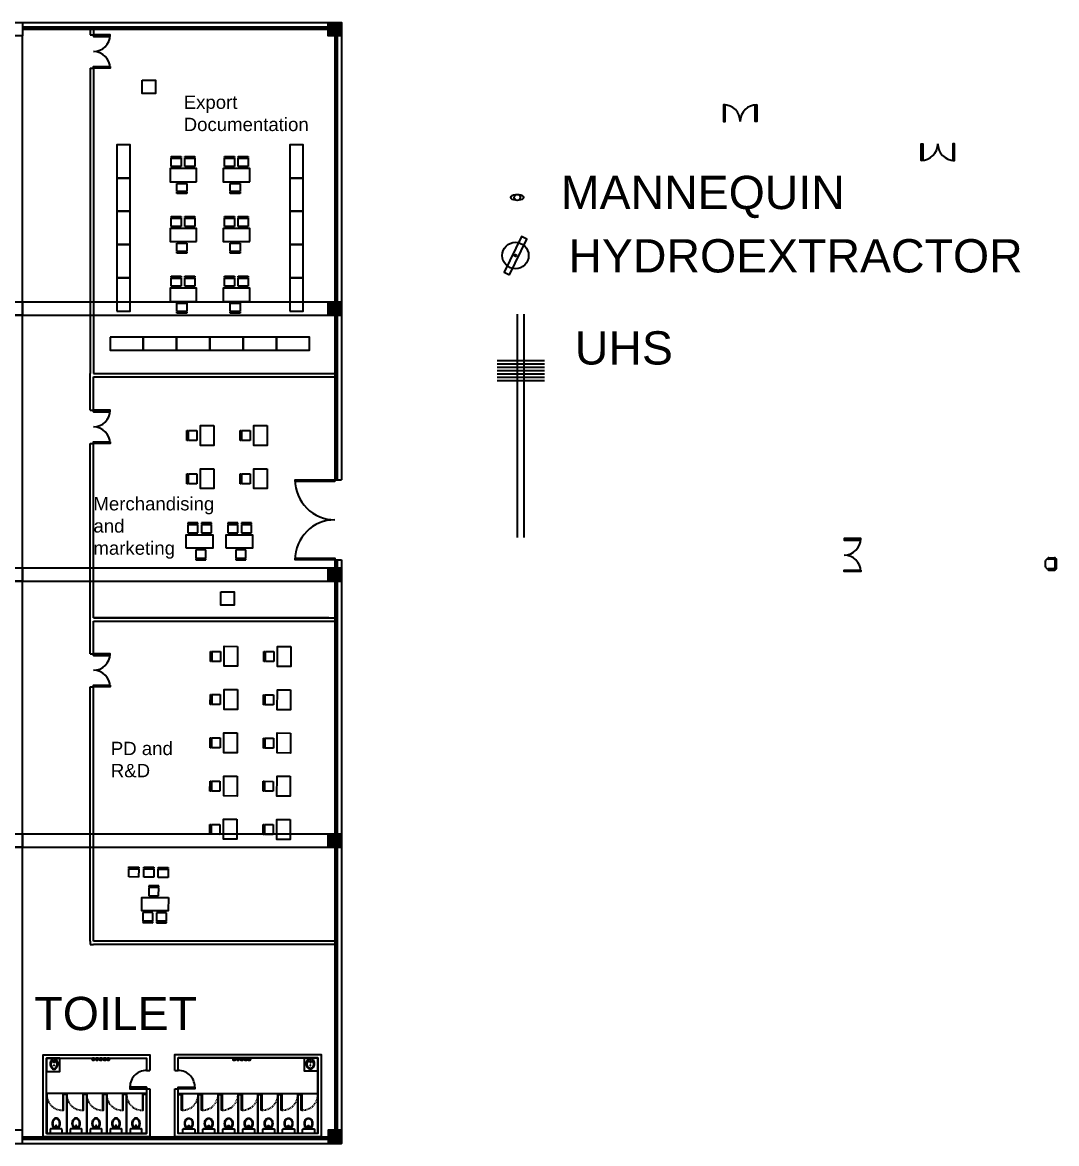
# Model space of a CAD drawing. Header units: feet. Extents: x 199 to 564, y 13 to 182.
# Drawn here: x 408.3 to 563.8, y 13.1 to 181.6 of the extents above; entities that cross this region are included whole.
import ezdxf

# ---------------------------------------------------------------- set-up
doc = ezdxf.new("R2010")
doc.units = ezdxf.units.FT
doc.header["$MEASUREMENT"] = 0
doc.linetypes.add('DASHED', pattern=[0.75, 0.5, -0.25])
for name, color, linetype in [('beampillar', 80, 'Continuous'), ('furniture', 120, 'Continuous'), ('hatch pillar', 20, 'Continuous'), ('inner walls', 1, 'Continuous'), ('prep side', 220, 'Continuous'), ('shank', 7, 'Continuous'), ('wall', 24, 'Continuous'), ('washrooms', 4, 'Continuous'), ('windows', 241, 'Continuous')]:
    doc.layers.add(name, color=color, linetype=linetype)
doc.styles.get("Standard").update_dxf_attribs({"font": 'arial.ttf'})

# ---------------------------------------------------------------- blocks, each defined once
blk = doc.blocks.new('AS3')
for p, q in [((-0.161, 0.16), (-0.148, 0.148)), ((-0.161, 0.16), (-0.161, 0.16)), ((-0.093, 0.03), (0.093, 0.03)), ((-0.093, 0.03), (0.093, 0.03)), ((0.161, 0.16), (0.148, 0.148))]:
    blk.add_line(p, q)
for centre, radius in [((-0.094, 0.106), 0.0175), ((0, 0.21), 0.021), ((0, 0.065), 0.0175), ((0, 0.368), 0.0125), ((0.094, 0.106), 0.0175)]:
    blk.add_circle(centre, radius)
for centre, radius, start, end in [((0, 0.417), 0.135, 90, 120.1667), ((0, 0.417), 0.135, 59.8333, 90), ((0.179, 0.291), 0.365, 163.5541, 180), ((0.179, 0.291), 0.365, 180, 196.4459), ((0.091, 0.317), 0.273, 144.5247, 163.5541), ((0.091, 0.265), 0.273, 196.4459, 202.604), ((0.179, 0.291), 0.33, 163.5541, 180), ((-0.001, 0.313), 0.152, 188.2378, 351.7622), ((0.221, 0.248), 0.383, 195.1598, 214.6695), ((0.091, 0.317), 0.238, 144.5247, 163.5541), ((0.035, 0.357), 0.205, 120.1667, 144.5247), ((0.035, 0.357), 0.17, 120.1667, 144.5247), ((0, 0.417), 0.0996, 90, 120.1667), ((0, 0.417), 0.0996, 59.8333, 90), ((-0.035, 0.357), 0.17, 35.4753, 59.8333), ((-0.035, 0.357), 0.205, 35.4753, 59.8333), ((-0.221, 0.248), 0.383, 325.3305, 344.8402), ((-0.091, 0.317), 0.238, 16.4459, 35.4753), ((-0.091, 0.317), 0.273, 16.4459, 35.4753), ((-0.179, 0.291), 0.33, 0, 16.4459), ((-0.091, 0.265), 0.273, 337.396, 343.5541), ((-0.179, 0.291), 0.365, 0, 16.4459), ((-0.179, 0.291), 0.365, 343.5541, 360)]:
    blk.add_arc(centre, radius, start, end)
blk = doc.blocks.new('*U3')
at = {"layer": 'shank', "linetype": 'ByBlock'}
blk.add_lwpolyline([(-1, -2), (1, -2), (1, 2), (-1, 2)], close=True, dxfattribs=at)
blk = doc.blocks.new('*U4')
at = {"layer": 'shank', "color": 0, "linetype": 'ByBlock', "lineweight": -2, "transparency": 16777216}
blk.add_blockref('*U3', (0, 0), dxfattribs=at)
blk = doc.blocks.new('chair2')
at = {"layer": 'shank', "linetype": 'ByBlock'}
for p, q in [((-284.51, 200.92), (-284.51, 202.42)), ((-284.51, 202.42), (-284.35, 202.42)), ((-284.46, 200.92), (-284.46, 202.42)), ((-284.35, 200.92), (-284.35, 202.42)), ((-284.25, 202.42), (-283.01, 202.42)), ((-284.25, 200.92), (-284.25, 202.42)), ((-283.01, 202.42), (-283.01, 200.92)), ((-284.35, 200.92), (-284.51, 200.92)), ((-284.25, 201.87), (-284.35, 201.87)), ((-284.25, 201.47), (-284.35, 201.47)), ((-283.01, 200.92), (-284.25, 200.92))]:
    blk.add_line(p, q, dxfattribs=at)
blk = doc.blocks.new('tablechair')
at = {"layer": 'shank', "linetype": 'ByBlock'}
for name, p in [('*U4', (-81.44, 32.27)), ('chair2', (200.33, -169.19))]:
    blk.add_blockref(name, p, dxfattribs=at)
at = {"layer": 'shank', "linetype": 'ByBlock', "rotation": 180}
for p in [(-363.16, 235.01), (-363.16, 232.96)]:
    blk.add_blockref('chair2', p, dxfattribs=at)
blk = doc.blocks.new('*U44')
blk.add_blockref('tablechair', (81.41, -32.27))
blk = doc.blocks.new('*U45')
at = {"color": 0, "linetype": 'ByBlock', "lineweight": -2, "transparency": 16777216}
for p in [(0, 8), (9, 8), (18, 8), (0, 0), (9, 0), (18, 0)]:
    blk.add_blockref('*U44', p, dxfattribs=at)
blk = doc.blocks.new('*U46')
at = {"layer": 'shank', "linetype": 'ByBlock'}
blk.add_lwpolyline([(-1, -2.5), (1, -2.5), (1, 2.5), (-1, 2.5)], close=True, dxfattribs=at)
blk = doc.blocks.new('*U47')
at = {"color": 0, "linetype": 'ByBlock', "lineweight": -2, "transparency": 16777216}
for p in [(0, 20), (0, 15), (0, 10), (0, 5), (0, 0)]:
    blk.add_blockref('*U46', p, dxfattribs=at)
blk = doc.blocks.new('*U48')
at = {"layer": 'shank', "linetype": 'ByBlock'}
blk.add_lwpolyline([(-1, -2.5), (1, -2.5), (1, 2.5), (-1, 2.5)], close=True, dxfattribs=at)
blk = doc.blocks.new('*U49')
at = {"color": 0, "linetype": 'ByBlock', "lineweight": -2, "transparency": 16777216}
for p in [(0, 20), (0, 15), (0, 10), (0, 5), (0, 0)]:
    blk.add_blockref('*U48', p, dxfattribs=at)
blk = doc.blocks.new('*U50')
at = {"layer": 'shank', "linetype": 'ByBlock'}
blk.add_lwpolyline([(-1, -2.5), (1, -2.5), (1, 2.5), (-1, 2.5)], close=True, dxfattribs=at)
blk = doc.blocks.new('*U51')
at = {"color": 0, "linetype": 'ByBlock', "lineweight": -2, "transparency": 16777216}
for p in [(0, 25), (0, 20), (0, 15), (0, 10), (0, 5), (0, 0)]:
    blk.add_blockref('*U50', p, dxfattribs=at)
blk = doc.blocks.new('*U52')
blk.add_lwpolyline([(-1.5, 2.04), (1.5, 2.04), (1.5, 0.04), (-1.5, 0.04)], close=True)
at = {"layer": 'shank', "linetype": 'ByBlock', "rotation": 89.99999999999999}
blk.add_blockref('chair2', (201.69, 282.48), dxfattribs=at)
blk = doc.blocks.new('*U53')
at = {"color": 0, "linetype": 'ByBlock', "lineweight": -2, "transparency": 16777216}
for p in [(0, 8), (6.5, 8), (0, 0), (6.5, 0)]:
    blk.add_blockref('*U52', p, dxfattribs=at)
blk = doc.blocks.new('*U54')
at = {"xscale": -1, "rotation": 180}
blk.add_blockref('tablechair', (81.41, 32.27), dxfattribs=at)
blk = doc.blocks.new('*U55')
at = {"color": 0, "linetype": 'ByBlock', "lineweight": -2, "transparency": 16777216}
for p in [(0, 6), (0, 0)]:
    blk.add_blockref('*U54', p, dxfattribs=at)
blk = doc.blocks.new('*U56')
blk.add_lwpolyline([(-1.5, 2.04), (1.5, 2.04), (1.5, 0.04), (-1.5, 0.04)], close=True)
at = {"layer": 'shank', "linetype": 'ByBlock', "rotation": 89.99999999999999}
blk.add_blockref('chair2', (201.69, 282.48), dxfattribs=at)
blk = doc.blocks.new('*U57')
at = {"color": 0, "linetype": 'ByBlock', "lineweight": -2, "transparency": 16777216}
for p in [(0, 8), (6.5, 8), (13, 8), (19.5, 8), (26, 8), (0, 0), (6.5, 0), (13, 0), (19.5, 0), (26, 0)]:
    blk.add_blockref('*U56', p, dxfattribs=at)
blk = doc.blocks.new('12door')
at = {"layer": 'prep side'}
for points in [[(3437.49, 2668.25), (3437.49, 2662.25), (3437.24, 2662.25), (3437.24, 2668.25)], [(3448.99, 2662.25), (3448.99, 2668.25), (3449.24, 2668.25), (3449.24, 2662.25)]]:
    blk.add_lwpolyline(points, close=True, dxfattribs=at)
for centre, start, end in [((3437.24, 2668.25), 270, 360), ((3449.24, 2668.25), 180, 270)]:
    blk.add_arc(centre, 6, start, end, dxfattribs=at)
blk = doc.blocks.new('hatchedpillar')
at = {"layer": 'hatch pillar', "linetype": 'ByBlock', "true_color": 0xf4ee51}
h = blk.add_hatch(dxfattribs=at)
h.set_pattern_fill('DOTS', color=41, scale=0.74)
h.set_pattern_definition([(0, (253.455655, 1.985157), (0.023125, 0.04625), [0, -0.04625])])
h.paths.add_polyline_path([(457.27, 256.4), (455.27, 256.4), (455.27, 254.4), (457.27, 254.4)])
h = blk.add_hatch(dxfattribs=at)
h.set_pattern_fill('DOTS', color=41, scale=0.74)
h.set_pattern_definition([(0, (253.455655, -40.014843), (0.023125, 0.04625), [0, -0.04625])])
h.paths.add_polyline_path([(457.27, 214.4), (455.27, 214.4), (455.27, 212.4), (457.27, 212.4)])
h = blk.add_hatch(dxfattribs=at)
h.set_pattern_fill('DOTS', color=41, scale=0.74)
h.set_pattern_definition([(0, (253.455655, -80.014843), (0.023125, 0.04625), [0, -0.04625])])
h.paths.add_polyline_path([(457.27, 174.4), (455.27, 174.4), (455.27, 172.4), (457.27, 172.4)])
h = blk.add_hatch(dxfattribs=at)
h.set_pattern_fill('DOTS', color=41, scale=0.74)
h.set_pattern_definition([(0, (253.455655, -120.014843), (0.023125, 0.04625), [0, -0.04625])])
h.paths.add_polyline_path([(457.27, 134.4), (455.27, 134.4), (455.27, 132.4), (457.27, 132.4)])
h = blk.add_hatch(dxfattribs=at)
h.set_pattern_fill('DOTS', color=41, scale=0.74)
h.set_pattern_definition([(0, (253.455655, -164.541804), (0.023125, 0.04625), [0, -0.04625])])
h.paths.add_polyline_path([(457.27, 89.88), (455.27, 89.88), (455.27, 87.88), (457.27, 87.88)])
at = {"layer": 'hatch pillar', "linetype": 'Continuous', "lineweight": -3, "ltscale": 2}
for p, q in [((455.46, 255.16), (455.38, 255)), ((455.38, 255), (455.56, 255)), ((455.56, 255), (455.46, 255.16)), ((455.69, 254.69), (455.62, 254.53)), ((455.62, 254.53), (455.79, 254.53)), ((455.77, 255.35), (455.69, 255.18)), ((455.69, 255.18), (455.87, 255.18)), ((455.79, 254.53), (455.69, 254.69)), ((455.79, 256.16), (455.72, 256)), ((455.72, 256), (455.89, 256)), ((455.87, 255.18), (455.77, 255.35)), ((455.89, 256), (455.79, 256.16)), ((455.91, 255.7), (455.83, 255.54)), ((455.83, 255.54), (456.01, 255.54)), ((456.01, 255.54), (455.91, 255.7)), ((456.09, 255.18), (456.01, 255.02)), ((456.01, 255.02), (456.19, 255.02)), ((456.19, 255.02), (456.09, 255.18)), ((456.28, 254.66), (456.2, 254.5)), ((456.34, 256.13), (456.27, 255.97)), ((456.27, 255.97), (456.44, 255.97)), ((456.38, 254.5), (456.28, 254.66)), ((456.44, 255.97), (456.34, 256.13)), ((457.05, 255.97), (456.97, 255.81)), ((456.97, 255.81), (457.15, 255.81)), ((457.06, 255.46), (456.99, 255.3)), ((456.99, 255.3), (457.16, 255.3)), ((457.15, 255.81), (457.05, 255.97)), ((457.16, 255.3), (457.06, 255.46)), ((456.2, 254.5), (456.38, 254.5)), ((455.79, 214.16), (455.72, 214)), ((455.89, 214), (455.79, 214.16)), ((456.34, 214.13), (456.27, 213.97)), ((456.44, 213.97), (456.34, 214.13)), ((455.46, 213.16), (455.38, 213)), ((455.38, 213), (455.56, 213)), ((455.56, 213), (455.46, 213.16)), ((455.69, 212.69), (455.62, 212.53)), ((455.62, 212.53), (455.79, 212.53)), ((455.77, 213.35), (455.69, 213.18)), ((455.69, 213.18), (455.87, 213.18)), ((455.79, 212.53), (455.69, 212.69)), ((455.72, 214), (455.89, 214)), ((455.87, 213.18), (455.77, 213.35)), ((455.91, 213.7), (455.83, 213.54)), ((455.83, 213.54), (456.01, 213.54)), ((456.01, 213.54), (455.91, 213.7)), ((456.09, 213.18), (456.01, 213.02)), ((456.01, 213.02), (456.19, 213.02)), ((456.19, 213.02), (456.09, 213.18)), ((456.28, 212.66), (456.2, 212.5)), ((456.2, 212.5), (456.38, 212.5)), ((456.27, 213.97), (456.44, 213.97)), ((456.38, 212.5), (456.28, 212.66)), ((457.05, 213.97), (456.97, 213.81)), ((456.97, 213.81), (457.15, 213.81)), ((457.06, 213.46), (456.99, 213.3)), ((456.99, 213.3), (457.16, 213.3)), ((457.15, 213.81), (457.05, 213.97)), ((457.16, 213.3), (457.06, 213.46)), ((455.79, 174.16), (455.72, 174)), ((455.72, 174), (455.89, 174)), ((455.89, 174), (455.79, 174.16)), ((455.91, 173.7), (455.83, 173.54)), ((456.01, 173.54), (455.91, 173.7)), ((456.34, 174.13), (456.27, 173.97)), ((456.27, 173.97), (456.44, 173.97)), ((456.44, 173.97), (456.34, 174.13)), ((457.05, 173.97), (456.97, 173.81)), ((456.97, 173.81), (457.15, 173.81)), ((457.15, 173.81), (457.05, 173.97)), ((455.46, 173.16), (455.38, 173)), ((455.38, 173), (455.56, 173)), ((455.56, 173), (455.46, 173.16)), ((455.69, 172.69), (455.62, 172.53)), ((455.62, 172.53), (455.79, 172.53)), ((455.77, 173.35), (455.69, 173.18)), ((455.69, 173.18), (455.87, 173.18)), ((455.79, 172.53), (455.69, 172.69)), ((455.87, 173.18), (455.77, 173.35)), ((455.83, 173.54), (456.01, 173.54)), ((456.09, 173.18), (456.01, 173.02)), ((456.01, 173.02), (456.19, 173.02)), ((456.19, 173.02), (456.09, 173.18)), ((456.28, 172.66), (456.2, 172.5)), ((456.2, 172.5), (456.38, 172.5)), ((456.38, 172.5), (456.28, 172.66)), ((457.06, 173.46), (456.99, 173.3)), ((456.99, 173.3), (457.16, 173.3)), ((457.16, 173.3), (457.06, 173.46)), ((455.46, 133.16), (455.38, 133)), ((455.56, 133), (455.46, 133.16)), ((455.77, 133.35), (455.69, 133.18)), ((455.69, 133.18), (455.87, 133.18)), ((455.79, 134.16), (455.72, 134)), ((455.72, 134), (455.89, 134)), ((455.87, 133.18), (455.77, 133.35)), ((455.89, 134), (455.79, 134.16)), ((455.91, 133.7), (455.83, 133.54)), ((455.83, 133.54), (456.01, 133.54)), ((456.01, 133.54), (455.91, 133.7)), ((456.09, 133.18), (456.01, 133.02)), ((456.19, 133.02), (456.09, 133.18)), ((456.34, 134.13), (456.27, 133.97)), ((456.27, 133.97), (456.44, 133.97)), ((456.44, 133.97), (456.34, 134.13)), ((457.05, 133.97), (456.97, 133.81)), ((456.97, 133.81), (457.15, 133.81)), ((457.06, 133.46), (456.99, 133.3)), ((456.99, 133.3), (457.16, 133.3)), ((457.15, 133.81), (457.05, 133.97)), ((457.16, 133.3), (457.06, 133.46)), ((455.38, 133), (455.56, 133)), ((455.69, 132.69), (455.62, 132.53)), ((455.62, 132.53), (455.79, 132.53)), ((455.79, 132.53), (455.69, 132.69)), ((456.01, 133.02), (456.19, 133.02)), ((456.28, 132.66), (456.2, 132.5)), ((456.2, 132.5), (456.38, 132.5)), ((456.38, 132.5), (456.28, 132.66)), ((455.79, 89.64), (455.72, 89.47)), ((455.72, 89.47), (455.89, 89.47)), ((455.89, 89.47), (455.79, 89.64)), ((456.34, 89.61), (456.27, 89.44)), ((456.27, 89.44), (456.44, 89.44)), ((456.44, 89.44), (456.34, 89.61)), ((457.05, 89.45), (456.97, 89.28)), ((457.15, 89.28), (457.05, 89.45)), ((455.46, 88.63), (455.38, 88.47)), ((455.38, 88.47), (455.56, 88.47)), ((455.56, 88.47), (455.46, 88.63)), ((455.69, 88.16), (455.62, 88)), ((455.62, 88), (455.79, 88)), ((455.77, 88.82), (455.69, 88.66)), ((455.69, 88.66), (455.87, 88.66)), ((455.79, 88), (455.69, 88.16)), ((455.87, 88.66), (455.77, 88.82)), ((455.91, 89.17), (455.83, 89.01)), ((455.83, 89.01), (456.01, 89.01)), ((456.01, 89.01), (455.91, 89.17)), ((456.09, 88.66), (456.01, 88.49)), ((456.01, 88.49), (456.19, 88.49)), ((456.19, 88.49), (456.09, 88.66)), ((456.28, 88.13), (456.2, 87.97)), ((456.2, 87.97), (456.38, 87.97)), ((456.38, 87.97), (456.28, 88.13)), ((456.97, 89.28), (457.15, 89.28)), ((457.06, 88.93), (456.99, 88.77)), ((456.99, 88.77), (457.16, 88.77)), ((457.16, 88.77), (457.06, 88.93))]:
    blk.add_line(p, q, dxfattribs=at)
for centre in [(455.44, 256.23), (456.15, 256.19), (456.7, 256.16), (457.1, 256.21), (455.43, 254.55), (455.45, 255.58), (456.05, 254.71), (456.13, 255.37), (456.27, 255.72), (456.44, 255.21), (456.64, 254.68), (456.78, 255.63), (456.84, 255.06), (457.11, 254.58), (455.44, 214.23), (456.15, 214.19), (456.7, 214.16), (457.1, 214.21), (455.43, 212.55), (455.45, 213.58), (456.05, 212.71), (456.13, 213.37), (456.27, 213.72), (456.44, 213.21), (456.64, 212.68), (456.78, 213.63), (456.84, 213.06), (457.11, 212.58), (455.44, 174.23), (455.45, 173.58), (456.15, 174.19), (456.27, 173.72), (456.7, 174.16), (456.78, 173.63), (457.1, 174.21), (455.43, 172.55), (456.05, 172.71), (456.13, 173.37), (456.44, 173.21), (456.64, 172.68), (456.84, 173.06), (457.11, 172.58), (455.44, 134.23), (455.45, 133.58), (456.13, 133.37), (456.15, 134.19), (456.27, 133.72), (456.44, 133.21), (456.7, 134.16), (456.78, 133.63), (457.1, 134.21), (455.43, 132.55), (456.05, 132.71), (456.64, 132.68), (456.84, 133.06), (457.11, 132.58), (455.44, 89.71), (456.15, 89.66), (456.7, 89.63), (457.1, 89.69), (455.43, 88.02), (455.45, 89.05), (456.05, 88.19), (456.13, 88.84), (456.27, 89.2), (456.44, 88.68), (456.64, 88.15), (456.78, 89.11), (456.84, 88.53), (457.11, 88.05)]:
    blk.add_circle(centre, 0.0821, dxfattribs=at)
blk = doc.blocks.new('WC-P02')
for p, q in [((59, 144), (59, 116)), ((69, 154), (89, 154)), ((69, 106), (89, 106)), ((99, 144), (99, 116))]:
    blk.add_line(p, q)
blk.add_lwpolyline([(-161, 475, 0.414214), (-191, 445), (-191, 295, 0.414214), (-161, 265), (319, 265, 0.414214), (349, 295), (349, 445, 0.414214), (319, 475)], format="xyb", close=True)
blk.add_lwpolyline([(-133, 265), (-133, 259), (-145, 259), (-147, 261), (-149, 262), (-151, 262), (-159, 262), (-159, 265)])
for points in [[(-21, 265), (-91, 121, 0.010294), (-94, 111, 0.077224), (-109, 15, 0.077224), (-94, -81, 0.087), (-54, -158, 0.105687), (9, -212, 0.124183), (79, -230, 0.124183), (148, -212, 0.105687), (212, -158, 0.087), (252, -81, 0.077224), (267, 15, 0.077224), (252, 111, 0.010294), (248, 121), (179, 265)], [(-83, 15, 0.077224), (-70, -74, 0.087), (-34, -142, 0.105687), (22, -189, 0.124183), (79, -204, 0.124183), (136, -189, 0.105687), (191, -142, 0.087), (227, -74, 0.077224), (241, 15, 0.077224), (227, 103, 0.018244), (221, 118, 0.018244)], [(-64, 118, 0.018244), (-70, 103, 0.077224), (-83, 15, 0.077224)]]:
    blk.add_lwpolyline(points, format="xyb")
for centre in [(-1, 250), (159, 250)]:
    blk.add_circle(centre, 4)
for centre, radius, start, end in [((78, 25), 170, 32.9845, 146.7928), ((69, 144), 10, 90, 180), ((69, 116), 10, 180, 270), ((89, 144), 10, 0, 90), ((89, 116), 10, 270, 360)]:
    blk.add_arc(centre, radius, start, end)
blk = doc.blocks.new('*U1863')
blk.add_circle((0, 0), 0.459)
for start_param, end_param in [(1.834264, 4.448922), (4.975856, 7.590514)]:
    blk.add_ellipse((0, 0), major_axis=(1, 0), ratio=0.391263, start_param=start_param, end_param=end_param)
blk = doc.blocks.new('*U1865')
at = {"color": 0, "linetype": 'ByBlock', "lineweight": -2, "transparency": 16777216}
blk.add_blockref('*U1863', (0, 0), dxfattribs=at)

msp = doc.modelspace()

# ---------------------------------------------------------------- linework, layer by layer
at = {"lineweight": -3}
for p, q in [((482.74401, 104.19903), (482.74401, 137.74979)), ((483.74771, 104.19959), (483.74771, 137.75092)), ((479.64633, 130.8059), (486.78909, 130.8059)), ((479.64633, 130.3059), (486.78909, 130.3059)), ((479.64633, 129.8059), (486.78909, 129.8059)), ((418.97546, 128.81516), (453.97546, 128.81516)), ((479.64633, 129.3059), (486.78909, 129.3059)), ((479.64633, 128.8059), (486.78909, 128.8059)), ((479.64633, 128.3059), (486.78909, 128.3059)), ((479.64633, 127.8059), (486.78909, 127.8059)), ((454.35542, 92.12446), (418.97546, 92.12446))]:
    msp.add_line(p, q, dxfattribs=at)
at = {"linetype": 'ByBlock', "lineweight": -3}
for points in [[(426.32484, 172.94169), (428.32484, 172.94169), (428.32484, 170.94169), (426.32484, 170.94169)], [(438.13869, 96.01868), (440.13869, 96.01868), (440.13869, 94.01868), (438.13869, 94.01868)]]:
    msp.add_lwpolyline(points, close=True, dxfattribs=at)
msp.add_lwpolyline([(481.53118, 143.67347), (484.12858, 149.05549), (483.33576, 149.43811), (480.73837, 144.05609)], close=True)
for radius in [1.992, 0.15406]:
    msp.add_circle((482.4093, 146.56746), radius)
at = {"layer": 'beampillar', "linetype": 'ByBlock'}
for p, q in [((398.32357, 181.61606), (452.28357, 181.61606)), ((452.28357, 181.61606), (456.28357, 181.61606)), ((456.28357, 181.61606), (456.28357, 112.83516)), ((408.31022, 15.0891), (408.31022, 179.61606)), ((198.81022, 139.61606), (456.28357, 139.61606)), ((198.81022, 137.61606), (456.28357, 137.61606)), ((198.81022, 99.61606), (456.28357, 99.61606)), ((456.28357, 100.83516), (456.28357, 13.0891)), ((198.81022, 97.61606), (456.28357, 97.61606)), ((198.81022, 59.61606), (452.28357, 59.61606)), ((452.28357, 59.61606), (456.28357, 59.61606)), ((198.81022, 57.61606), (452.28357, 57.61606)), ((452.28357, 57.61606), (456.28357, 57.61606)), ((379.72752, 13.0891), (452.28357, 13.0891)), ((452.28357, 13.0891), (456.28357, 13.0891))]:
    msp.add_line(p, q, dxfattribs=at)
for points in [[(406.31022, 181.61606), (408.31022, 181.61606), (408.31022, 179.61606), (406.31022, 179.61606)], [(454.28357, 181.61606), (456.28357, 181.61606), (456.28357, 179.61606), (454.28357, 179.61606)], [(406.31022, 139.61606), (408.31022, 139.61606), (408.31022, 137.61606), (406.31022, 137.61606)], [(454.28357, 139.61606), (456.28357, 139.61606), (456.28357, 137.61606), (454.28357, 137.61606)], [(406.31022, 99.61606), (408.31022, 99.61606), (408.31022, 97.61606), (406.31022, 97.61606)], [(454.28357, 99.61606), (456.28357, 99.61606), (456.28357, 97.61606), (454.28357, 97.61606)], [(406.31022, 59.61606), (408.31022, 59.61606), (408.31022, 57.61606), (406.31022, 57.61606)], [(454.28357, 59.61606), (456.28357, 59.61606), (456.28357, 57.61606), (454.28357, 57.61606)], [(406.31022, 13.0891), (408.31022, 13.0891), (408.31022, 15.0891), (406.31022, 15.0891)], [(454.28357, 13.0891), (456.28357, 13.0891), (456.28357, 15.0891), (454.28357, 15.0891)]]:
    msp.add_lwpolyline(points, close=True, dxfattribs=at)
at = {"layer": 'furniture'}
for points in [[(562.58684, 101.15026), (563.46664, 101.15026)], [(562.07224, 100.57756), (562.07224, 99.87206)], [(563.46664, 100.95106), (562.44574, 100.95106)], [(562.44574, 99.49856), (563.46664, 99.49856)], [(563.46664, 100.95106), (562.48724, 100.95106)], [(563.46664, 99.49856), (562.48724, 99.49856)], [(563.56624, 100.85146), (563.56624, 99.59816)], [(563.56624, 99.59816), (563.56624, 100.85146)], [(563.76544, 99.59816), (563.76544, 100.85146)], [(562.58684, 99.29936), (563.46664, 99.29936)]]:
    msp.add_lwpolyline(points, dxfattribs=at)
for centre, radius, start, end in [((562.58684, 101.05066), 0.0996, 90, 270), ((563.46664, 101.05066), 0.0996, 270, 90), ((562.44574, 100.57756), 0.3735, 90, 180), ((562.44574, 99.87206), 0.3735, 180, 270), ((562.58684, 99.39896), 0.0996, 90, 270), ((563.32622, 100.71104), 0.24002, 0, 90), ((563.32622, 99.73858), 0.24002, 270, 0), ((563.46664, 99.39896), 0.0996, 270, 90), ((563.66584, 100.85146), 0.0996, 0, 180), ((563.66584, 99.59816), 0.0996, 180, 0)]:
    msp.add_arc(centre, radius, start, end, dxfattribs=at)
at = {"layer": 'inner walls', "lineweight": -3}
for p, q in [((418.47546, 180.61606), (418.47546, 179.7265)), ((418.97546, 180.61606), (418.97546, 179.4765)), ((418.47299, 179.7265), (418.97546, 179.7265)), ((418.47299, 174.7265), (418.97546, 174.7265)), ((418.47546, 174.7265), (418.47546, 128.81516)), ((418.97546, 174.9765), (418.97546, 128.81516)), ((418.47546, 123.315), (418.47546, 128.81516)), ((418.97546, 128.81516), (455.28357, 128.81516)), ((418.97546, 128.31516), (455.28357, 128.31516)), ((418.97546, 123.065), (418.97546, 128.31516)), ((418.47299, 123.315), (418.97546, 123.315)), ((418.47299, 118.315), (418.97546, 118.315)), ((418.47546, 92.12446), (418.47546, 118.315)), ((418.97546, 92.12446), (418.97546, 118.565)), ((418.47546, 86.71985), (418.47546, 92.12446)), ((418.97546, 92.12446), (455.28357, 92.12446)), ((418.97546, 91.62446), (455.28357, 91.62446)), ((418.97546, 86.46985), (418.97546, 91.62446)), ((418.47299, 86.71985), (418.97546, 86.71985)), ((418.47299, 81.71985), (418.97546, 81.71985)), ((418.47546, 43.50096), (418.47546, 81.71985)), ((418.97546, 43.50096), (418.97546, 81.96985)), ((418.47546, 43.50096), (418.47546, 43.00096)), ((418.47546, 43.00096), (418.97546, 43.00096)), ((455.28357, 43.50096), (418.97546, 43.50096)), ((455.28357, 43.00096), (418.97546, 43.00096))]:
    msp.add_line(p, q, dxfattribs=at)
for points in [[(421.47546, 179.4765), (421.47546, 179.7265), (418.97546, 179.7265), (418.97546, 179.4765)], [(421.47546, 174.9765), (421.47546, 174.7265), (418.97546, 174.7265), (418.97546, 174.9765)], [(421.47546, 123.065), (421.47546, 123.315), (418.97546, 123.315), (418.97546, 123.065)], [(421.47546, 118.565), (421.47546, 118.315), (418.97546, 118.315), (418.97546, 118.565)], [(421.47546, 86.46985), (421.47546, 86.71985), (418.97546, 86.71985), (418.97546, 86.46985)], [(421.47546, 81.96985), (421.47546, 81.71985), (418.97546, 81.71985), (418.97546, 81.96985)]]:
    msp.add_lwpolyline(points, close=True, dxfattribs=at)
at = {"layer": 'inner walls'}
for points in [[(513.95791, 169.24008), (513.70791, 169.24008), (513.70791, 166.74008), (513.95791, 166.74008)], [(518.45791, 169.24008), (518.70791, 169.24008), (518.70791, 166.74008), (518.45791, 166.74008)], [(543.65233, 160.85954), (543.40233, 160.85954), (543.40233, 163.35954), (543.65233, 163.35954)], [(548.15233, 160.85954), (548.40233, 160.85954), (548.40233, 163.35954), (548.15233, 163.35954)], [(534.33982, 103.79936), (534.33982, 104.04936), (531.83982, 104.04936), (531.83982, 103.79936)], [(534.33982, 99.29936), (534.33982, 99.04936), (531.83982, 99.04936), (531.83982, 99.29936)]]:
    msp.add_lwpolyline(points, close=True, dxfattribs=at)
at = {"layer": 'inner walls', "linetype": 'ByBlock', "lineweight": -3}
for centre, start, end in [((418.97546, 179.7265), 270, 0), ((418.97546, 174.7265), 0, 90), ((418.97546, 123.315), 270, 0), ((418.97546, 118.315), 0, 90), ((418.97546, 86.71985), 270, 0), ((418.97546, 81.71985), 0, 90)]:
    msp.add_arc(centre, 2.5, start, end, dxfattribs=at)
at = {"layer": 'inner walls', "linetype": 'ByBlock'}
for centre, start, end in [((513.70791, 166.74008), 0, 90), ((518.70791, 166.74008), 90, 180), ((543.40233, 163.35954), 270, 0), ((548.40233, 163.35954), 180, 270), ((531.83982, 104.04936), 270, 0), ((531.83982, 99.04936), 0, 90)]:
    msp.add_arc(centre, 2.5, start, end, dxfattribs=at)
at = {"layer": 'prep side', "lineweight": -3}
for p, q in [((455.28357, 112.83516), (456.28357, 112.83516)), ((455.28357, 100.83516), (456.28357, 100.83516))]:
    msp.add_line(p, q, dxfattribs=at)
at = {"layer": 'wall', "linetype": 'ByBlock', "lineweight": -3}
for p, q in [((398.32357, 181.61606), (456.28357, 181.61606)), ((408.31022, 180.61606), (454.28357, 180.61606)), ((456.28357, 181.61606), (456.28357, 112.83516)), ((455.28357, 179.61606), (455.28357, 139.61606)), ((455.28357, 137.61606), (455.28357, 112.83516)), ((455.28357, 100.83516), (455.28357, 99.61606)), ((456.28357, 100.83516), (456.28357, 13.0891)), ((455.28357, 97.61606), (455.28357, 59.61606)), ((455.28357, 57.61606), (455.28357, 15.0891)), ((408.31022, 14.0891), (454.28357, 14.0891)), ((379.72752, 13.0891), (456.28357, 13.0891))]:
    msp.add_line(p, q, dxfattribs=at)
at = {"layer": 'washrooms', "lineweight": -3}
for p, q in [((411.92305, 25.92859), (427.00777, 25.92708)), ((452.68915, 25.94587), (431.7132, 25.94436)), ((452.7132, 14.75151), (452.7132, 25.942)), ((426.96645, 24.0788), (427.46645, 24.0788)), ((431.2132, 24.0788), (431.7132, 24.0788)), ((414.96645, 20.5891), (414.46645, 20.5891)), ((414.96645, 20.44842), (414.4671, 20.44842)), ((417.96645, 20.5891), (417.46645, 20.5891)), ((417.96645, 20.44842), (417.4671, 20.44842)), ((420.96645, 20.5891), (420.46645, 20.5891)), ((420.96645, 20.44842), (420.4671, 20.44842)), ((423.96645, 20.5891), (423.46645, 20.5891)), ((423.96645, 20.44842), (423.4671, 20.44842)), ((426.96645, 20.5891), (426.46645, 20.5891)), ((426.96645, 20.44842), (426.4671, 20.44842)), ((426.96645, 21.3288), (427.46645, 21.3288)), ((431.2132, 21.3288), (431.7132, 21.3288)), ((431.7132, 20.60637), (432.2132, 20.60637)), ((431.7132, 20.46569), (432.21255, 20.46569)), ((434.7132, 20.60637), (435.2132, 20.60637)), ((434.7132, 20.46569), (435.21255, 20.46569)), ((437.7132, 20.60637), (438.2132, 20.60637)), ((437.7132, 20.46569), (438.21255, 20.46569)), ((440.7132, 20.60637), (441.2132, 20.60637)), ((440.7132, 20.46569), (441.21255, 20.46569)), ((443.7132, 20.60637), (444.2132, 20.60637)), ((443.7132, 20.46569), (444.21255, 20.46569)), ((446.7132, 20.60637), (447.2132, 20.60637)), ((446.7132, 20.46569), (447.21255, 20.46569)), ((449.7132, 20.60637), (450.2132, 20.60637)), ((449.7132, 20.46569), (450.21255, 20.46569))]:
    msp.add_line(p, q, dxfattribs=at)
at = {"layer": 'washrooms', "linetype": 'ByBlock'}
for p, q in [((418.87474, 25.91731), (418.72913, 25.86448)), ((419.05281, 25.91731), (418.87474, 25.91731)), ((419.17897, 25.86448), (419.05281, 25.91731)), ((419.44323, 25.91899), (419.29762, 25.86616)), ((419.6213, 25.91899), (419.44323, 25.91899)), ((419.74746, 25.86616), (419.6213, 25.91899)), ((420.02266, 25.91731), (419.87705, 25.86448)), ((420.20073, 25.91731), (420.02266, 25.91731)), ((420.32689, 25.86448), (420.20073, 25.91731)), ((420.61107, 25.9125), (420.46546, 25.85968)), ((420.78914, 25.9125), (420.61107, 25.9125)), ((420.9153, 25.85968), (420.78914, 25.9125)), ((421.13679, 25.9125), (420.99118, 25.85968)), ((421.31486, 25.9125), (421.13679, 25.9125)), ((421.44102, 25.85968), (421.31486, 25.9125)), ((440.06057, 25.90771), (439.91496, 25.85489)), ((440.23864, 25.90771), (440.06057, 25.90771)), ((440.3648, 25.85489), (440.23864, 25.90771)), ((440.62906, 25.90939), (440.48345, 25.85657)), ((440.80713, 25.90939), (440.62906, 25.90939)), ((440.93329, 25.85657), (440.80713, 25.90939)), ((441.20849, 25.90771), (441.06288, 25.85489)), ((441.38656, 25.90771), (441.20849, 25.90771)), ((441.51272, 25.85489), (441.38656, 25.90771)), ((441.7969, 25.90291), (441.65129, 25.85008)), ((441.97497, 25.90291), (441.7969, 25.90291)), ((442.10113, 25.85008), (441.97497, 25.90291)), ((442.32262, 25.90291), (442.17701, 25.85008)), ((442.50069, 25.90291), (442.32262, 25.90291)), ((442.62685, 25.85008), (442.50069, 25.90291))]:
    msp.add_line(p, q, dxfattribs=at)
at = {"layer": 'washrooms', "linetype": 'ByBlock', "lineweight": -3}
for p, q in [((431.7132, 24.0788), (431.7132, 25.94436)), ((431.7132, 20.46569), (431.7132, 21.5788))]:
    msp.add_line(p, q, dxfattribs=at)
at = {"layer": 'washrooms', "lineweight": -3}
for points in [[(427.46645, 21.3288), (427.46645, 14.0891), (411.42305, 14.0891), (411.42305, 26.42859), (427.46645, 26.42859), (427.46645, 24.0788)], [(426.96645, 21.5788), (426.96645, 14.5891), (411.92305, 14.5891), (411.92305, 25.92859), (426.96645, 25.92859), (426.96645, 24.0788)], [(431.2132, 24.0788), (431.2132, 26.44436), (453.2132, 26.44436), (453.2132, 14.10637), (431.2132, 14.10637), (431.2132, 21.3288)], [(431.7132, 24.0788), (431.7132, 25.94436), (452.7132, 25.94436), (452.7132, 14.60637), (431.7132, 14.60637), (431.7132, 21.5788)]]:
    msp.add_lwpolyline(points, dxfattribs=at)
at = {"layer": 'washrooms', "linetype": 'ByBlock', "lineweight": -3}
for points in [[(413.92305, 25.92859), (411.92305, 25.92859), (411.92305, 23.92859), (413.92305, 23.92859)], [(450.72215, 25.94587), (452.72215, 25.94587), (452.72215, 23.94587), (450.72215, 23.94587)], [(414.96645, 14.5891), (414.96645, 20.5891), (411.96645, 20.5891), (411.96645, 14.5891)], [(417.96645, 14.5891), (417.96645, 20.5891), (414.96645, 20.5891), (414.96645, 14.5891)], [(420.96645, 14.5891), (420.96645, 20.5891), (417.96645, 20.5891), (417.96645, 14.5891)], [(423.96645, 14.5891), (423.96645, 20.5891), (420.96645, 20.5891), (420.96645, 14.5891)], [(426.96645, 14.5891), (426.96645, 20.5891), (423.96645, 20.5891), (423.96645, 14.5891)], [(431.7132, 14.60637), (431.7132, 20.60637), (434.7132, 20.60637), (434.7132, 14.60637)], [(434.7132, 14.60637), (434.7132, 20.60637), (437.7132, 20.60637), (437.7132, 14.60637)], [(437.7132, 14.60637), (437.7132, 20.60637), (440.7132, 20.60637), (440.7132, 14.60637)], [(440.7132, 14.60637), (440.7132, 20.60637), (443.7132, 20.60637), (443.7132, 14.60637)], [(443.7132, 14.60637), (443.7132, 20.60637), (446.7132, 20.60637), (446.7132, 14.60637)], [(446.7132, 14.60637), (446.7132, 20.60637), (449.7132, 20.60637), (449.7132, 14.60637)], [(449.7132, 14.60637), (449.7132, 20.60637), (452.7132, 20.60637), (452.7132, 14.60637)]]:
    msp.add_lwpolyline(points, close=True, dxfattribs=at)
at = {"layer": 'washrooms', "lineweight": -3}
for points in [[(414.46645, 20.5891), (414.36418, 20.5891), (414.36418, 18.0879), (414.46645, 18.0879)], [(417.46645, 20.5891), (417.36418, 20.5891), (417.36418, 18.0879), (417.46645, 18.0879)], [(420.46645, 20.5891), (420.36418, 20.5891), (420.36418, 18.0879), (420.46645, 18.0879)], [(423.46645, 20.5891), (423.36418, 20.5891), (423.36418, 18.0879), (423.46645, 18.0879)], [(424.46645, 21.5788), (424.46645, 21.3288), (426.96645, 21.3288), (426.96645, 21.5788)], [(426.46645, 20.5891), (426.36418, 20.5891), (426.36418, 18.0879), (426.46645, 18.0879)], [(434.2132, 21.5788), (434.2132, 21.3288), (431.7132, 21.3288), (431.7132, 21.5788)], [(432.2132, 20.60637), (432.31547, 20.60637), (432.31547, 18.10517), (432.2132, 18.10517)], [(435.2132, 20.60637), (435.31547, 20.60637), (435.31547, 18.10517), (435.2132, 18.10517)], [(438.2132, 20.60637), (438.31547, 20.60637), (438.31547, 18.10517), (438.2132, 18.10517)], [(441.2132, 20.60637), (441.31547, 20.60637), (441.31547, 18.10517), (441.2132, 18.10517)], [(444.2132, 20.60637), (444.31547, 20.60637), (444.31547, 18.10517), (444.2132, 18.10517)], [(447.2132, 20.60637), (447.31547, 20.60637), (447.31547, 18.10517), (447.2132, 18.10517)], [(450.2132, 20.60637), (450.31547, 20.60637), (450.31547, 18.10517), (450.2132, 18.10517)]]:
    msp.add_lwpolyline(points, close=True, dxfattribs=at)
at = {"layer": 'washrooms'}
for centre, radius in [((418.79405, 25.85296), 0.015), ((418.95405, 25.78196), 0.023), ((419.36254, 25.85464), 0.015), ((419.52254, 25.78364), 0.023), ((419.94197, 25.85296), 0.015), ((420.10197, 25.78196), 0.023), ((420.53038, 25.84816), 0.015), ((420.69038, 25.77716), 0.023), ((421.0561, 25.84816), 0.015), ((421.2161, 25.77716), 0.023), ((439.97988, 25.84337), 0.015), ((440.13988, 25.77237), 0.023), ((440.54837, 25.84505), 0.015), ((440.70837, 25.77405), 0.023), ((441.1278, 25.84337), 0.015), ((441.2878, 25.77237), 0.023), ((441.71621, 25.83856), 0.015), ((441.87621, 25.76756), 0.023), ((442.24193, 25.83856), 0.015), ((442.40193, 25.76756), 0.023)]:
    msp.add_circle(centre, radius, dxfattribs=at)
for centre, radius, start, end in [((419.9981, 25.81342), 1.27, 177.695928, 183.3540573), ((418.86405, 25.74696), 0.134, 183.3540573, 259.712404), ((418.85843, 25.73574), 0.096, 110.4236248, 261.8928648), ((418.95405, 25.47896), 0.37, 90, 110.4236248), ((418.95405, 26.40696), 0.8, 261.8124596, 270), ((418.95405, 26.40696), 0.774, 261.8124596, 270), ((418.95405, 25.78196), 0.0325, 90, 270), ((418.95405, 25.47896), 0.37, 69.5763752, 90), ((418.95405, 25.78196), 0.0325, 270, 90), ((418.95405, 26.40696), 0.774, 270, 278.1875404), ((418.95405, 26.40696), 0.8, 270, 278.1875404), ((419.04966, 25.73574), 0.096, 278.1071352, 69.5763752), ((419.04405, 25.74696), 0.134, 280.287596, 356.6459427), ((417.90999, 25.81342), 1.27, 356.6459427, 2.304072), ((420.56659, 25.8151), 1.27, 177.695928, 183.3540573), ((419.43254, 25.74864), 0.134, 183.3540573, 259.712404), ((419.42693, 25.73742), 0.096, 110.4236248, 261.8928648), ((419.52254, 25.48064), 0.37, 90, 110.4236248), ((419.52254, 26.40864), 0.8, 261.8124596, 270), ((419.52254, 26.40864), 0.774, 261.8124596, 270), ((419.52254, 25.78364), 0.0325, 90, 270), ((419.52254, 25.48064), 0.37, 69.5763752, 90), ((419.52254, 25.78364), 0.0325, 270, 90), ((419.52254, 26.40864), 0.774, 270, 278.1875404), ((419.52254, 26.40864), 0.8, 270, 278.1875404), ((419.61815, 25.73742), 0.096, 278.1071352, 69.5763752), ((419.61254, 25.74864), 0.134, 280.287596, 356.6459427), ((418.47849, 25.8151), 1.27, 356.6459427, 2.304072), ((421.14602, 25.81342), 1.27, 177.695928, 183.3540573), ((420.01197, 25.74696), 0.134, 183.3540573, 259.712404), ((420.00635, 25.73574), 0.096, 110.4236248, 261.8928648), ((420.10197, 25.47896), 0.37, 90, 110.4236248), ((420.10197, 26.40696), 0.8, 261.8124596, 270), ((420.10197, 26.40696), 0.774, 261.8124596, 270), ((420.10197, 25.78196), 0.0325, 90, 270), ((420.10197, 25.47896), 0.37, 69.5763752, 90), ((420.10197, 25.78196), 0.0325, 270, 90), ((420.10197, 26.40696), 0.774, 270, 278.1875404), ((420.10197, 26.40696), 0.8, 270, 278.1875404), ((420.19758, 25.73574), 0.096, 278.1071352, 69.5763752), ((420.19197, 25.74696), 0.134, 280.287596, 356.6459427), ((419.05791, 25.81342), 1.27, 356.6459427, 2.304072), ((421.73444, 25.80862), 1.27, 177.695928, 183.3540573), ((420.60038, 25.74216), 0.134, 183.3540573, 259.712404), ((420.59477, 25.73093), 0.096, 110.4236248, 261.8928648), ((420.69038, 25.47416), 0.37, 90, 110.4236248), ((420.69038, 26.40216), 0.8, 261.8124596, 270), ((420.69038, 26.40216), 0.774, 261.8124596, 270), ((420.69038, 25.77716), 0.0325, 90, 270), ((420.69038, 25.47416), 0.37, 69.5763752, 90), ((420.69038, 25.77716), 0.0325, 270, 90), ((420.69038, 26.40216), 0.774, 270, 278.1875404), ((420.69038, 26.40216), 0.8, 270, 278.1875404), ((420.786, 25.73093), 0.096, 278.1071352, 69.5763752), ((420.78038, 25.74216), 0.134, 280.287596, 356.6459427), ((419.64633, 25.80862), 1.27, 356.6459427, 2.304072), ((422.26016, 25.80862), 1.27, 177.695928, 183.3540573), ((421.1261, 25.74216), 0.134, 183.3540573, 259.712404), ((421.12049, 25.73093), 0.096, 110.4236248, 261.8928648), ((421.2161, 25.47416), 0.37, 90, 110.4236248), ((421.2161, 26.40216), 0.8, 261.8124596, 270), ((421.2161, 26.40216), 0.774, 261.8124596, 270), ((421.2161, 25.77716), 0.0325, 90, 270), ((421.2161, 25.47416), 0.37, 69.5763752, 90), ((421.2161, 25.77716), 0.0325, 270, 90), ((421.2161, 26.40216), 0.774, 270, 278.1875404), ((421.2161, 26.40216), 0.8, 270, 278.1875404), ((421.31172, 25.73093), 0.096, 278.1071352, 69.5763752), ((421.3061, 25.74216), 0.134, 280.287596, 356.6459427), ((420.17205, 25.80862), 1.27, 356.6459427, 2.304072), ((441.18393, 25.80383), 1.27, 177.695928, 183.3540573), ((440.04988, 25.73737), 0.134, 183.3540573, 259.712404), ((440.04426, 25.72614), 0.096, 110.4236248, 261.8928648), ((440.13988, 25.46937), 0.37, 90, 110.4236248), ((440.13988, 26.39737), 0.8, 261.8124596, 270), ((440.13988, 26.39737), 0.774, 261.8124596, 270), ((440.13988, 25.77237), 0.0325, 90, 270), ((440.13988, 25.46937), 0.37, 69.5763752, 90), ((440.13988, 25.77237), 0.0325, 270, 90), ((440.13988, 26.39737), 0.774, 270, 278.1875404), ((440.13988, 26.39737), 0.8, 270, 278.1875404), ((440.23549, 25.72614), 0.096, 278.1071352, 69.5763752), ((440.22988, 25.73737), 0.134, 280.287596, 356.6459427), ((439.09582, 25.80383), 1.27, 356.6459427, 2.304072), ((441.75242, 25.80551), 1.27, 177.695928, 183.3540573), ((440.61837, 25.73905), 0.134, 183.3540573, 259.712404), ((440.61276, 25.72782), 0.096, 110.4236248, 261.8928648), ((440.70837, 25.47105), 0.37, 90, 110.4236248), ((440.70837, 26.39905), 0.8, 261.8124596, 270), ((440.70837, 26.39905), 0.774, 261.8124596, 270), ((440.70837, 25.77405), 0.0325, 90, 270), ((440.70837, 25.47105), 0.37, 69.5763752, 90), ((440.70837, 25.77405), 0.0325, 270, 90), ((440.70837, 26.39905), 0.774, 270, 278.1875404), ((440.70837, 26.39905), 0.8, 270, 278.1875404), ((440.80398, 25.72782), 0.096, 278.1071352, 69.5763752), ((440.79837, 25.73905), 0.134, 280.287596, 356.6459427), ((439.66432, 25.80551), 1.27, 356.6459427, 2.304072), ((442.33185, 25.80383), 1.27, 177.695928, 183.3540573), ((441.1978, 25.73737), 0.134, 183.3540573, 259.712404), ((441.19218, 25.72614), 0.096, 110.4236248, 261.8928648), ((441.2878, 25.46937), 0.37, 90, 110.4236248), ((441.2878, 26.39737), 0.8, 261.8124596, 270), ((441.2878, 26.39737), 0.774, 261.8124596, 270), ((441.2878, 25.77237), 0.0325, 90, 270), ((441.2878, 25.46937), 0.37, 69.5763752, 90), ((441.2878, 25.77237), 0.0325, 270, 90), ((441.2878, 26.39737), 0.774, 270, 278.1875404), ((441.2878, 26.39737), 0.8, 270, 278.1875404), ((441.38341, 25.72614), 0.096, 278.1071352, 69.5763752), ((441.3778, 25.73737), 0.134, 280.287596, 356.6459427), ((440.24374, 25.80383), 1.27, 356.6459427, 2.304072), ((442.92027, 25.79903), 1.27, 177.695928, 183.3540573), ((441.78621, 25.73256), 0.134, 183.3540573, 259.712404), ((441.7806, 25.72134), 0.096, 110.4236248, 261.8928648), ((441.87621, 25.46456), 0.37, 90, 110.4236248), ((441.87621, 26.39256), 0.8, 261.8124596, 270), ((441.87621, 26.39256), 0.774, 261.8124596, 270), ((441.87621, 25.76756), 0.0325, 90, 270), ((441.87621, 25.46456), 0.37, 69.5763752, 90), ((441.87621, 25.76756), 0.0325, 270, 90), ((441.87621, 26.39256), 0.774, 270, 278.1875404), ((441.87621, 26.39256), 0.8, 270, 278.1875404), ((441.97183, 25.72134), 0.096, 278.1071352, 69.5763752), ((441.96621, 25.73256), 0.134, 280.287596, 356.6459427), ((440.83216, 25.79903), 1.27, 356.6459427, 2.304072), ((443.44599, 25.79903), 1.27, 177.695928, 183.3540573), ((442.31193, 25.73256), 0.134, 183.3540573, 259.712404), ((442.30632, 25.72134), 0.096, 110.4236248, 261.8928648), ((442.40193, 25.46456), 0.37, 90, 110.4236248), ((442.40193, 26.39256), 0.8, 261.8124596, 270), ((442.40193, 26.39256), 0.774, 261.8124596, 270), ((442.40193, 25.76756), 0.0325, 90, 270), ((442.40193, 25.46456), 0.37, 69.5763752, 90), ((442.40193, 25.76756), 0.0325, 270, 90), ((442.40193, 26.39256), 0.774, 270, 278.1875404), ((442.40193, 26.39256), 0.8, 270, 278.1875404), ((442.49755, 25.72134), 0.096, 278.1071352, 69.5763752), ((442.49193, 25.73256), 0.134, 280.287596, 356.6459427), ((441.35788, 25.79903), 1.27, 356.6459427, 2.304072)]:
    msp.add_arc(centre, radius, start, end, dxfattribs=at)
at = {"layer": 'washrooms', "lineweight": -3}
for centre, start, end in [((426.96645, 21.5788), 90, 185.7391705), ((431.7132, 21.5788), 354.2608295, 90)]:
    msp.add_arc(centre, 2.5, start, end, dxfattribs=at)
at = {"layer": 'washrooms', "linetype": 'DASHED', "lineweight": -3, "ltscale": 0.25}
for centre, start, end in [((414.29949, 20.42908), 174.9668993, 271.5827288), ((417.29949, 20.42908), 174.9668993, 271.5827288), ((420.29949, 20.42908), 174.9668993, 271.5827288), ((423.29949, 20.42908), 174.9668993, 271.5827288), ((426.29949, 20.42908), 174.9668993, 271.5827288), ((432.38016, 20.44636), 268.4172712, 5.0331007), ((435.38016, 20.44636), 268.4172712, 5.0331007), ((438.38016, 20.44636), 268.4172712, 5.0331007), ((441.38016, 20.44636), 268.4172712, 5.0331007), ((444.38016, 20.44636), 268.4172712, 5.0331007), ((447.38016, 20.44636), 268.4172712, 5.0331007), ((450.38016, 20.44636), 268.4172712, 5.0331007)]:
    msp.add_arc(centre, 2.34208, start, end, dxfattribs=at)
at = {"layer": 'windows', "linetype": 'ByBlock', "lineweight": -3}
for p, q in [((408.31022, 180.95606), (454.28357, 180.95606)), ((408.31022, 180.95606), (454.28357, 180.95606)), ((408.31022, 180.95606), (408.31022, 180.82606)), ((408.31022, 180.95606), (408.31022, 180.82606)), ((408.31022, 180.82606), (454.28357, 180.82606)), ((408.31022, 180.82606), (454.28357, 180.82606)), ((411.51022, 180.95606), (411.51022, 180.82606)), ((413.51022, 180.95606), (413.51022, 180.82606)), ((415.51022, 180.95606), (415.51022, 180.82606)), ((417.51022, 180.95606), (417.51022, 180.82606)), ((420.61022, 180.95606), (420.61022, 180.82606)), ((422.61022, 180.95606), (422.61022, 180.82606)), ((424.61022, 180.95606), (424.61022, 180.82606)), ((426.61022, 180.95606), (426.61022, 180.82606)), ((426.61022, 180.95606), (426.61022, 180.82606)), ((426.61022, 180.95606), (426.61022, 180.82606)), ((429.71022, 180.95606), (429.71022, 180.82606)), ((431.71022, 180.95606), (431.71022, 180.82606)), ((433.71022, 180.95606), (433.71022, 180.82606)), ((435.71022, 180.95606), (435.71022, 180.82606)), ((435.71022, 180.95606), (435.71022, 180.82606)), ((435.71022, 180.95606), (435.71022, 180.82606)), ((438.81022, 180.95606), (438.81022, 180.82606)), ((440.81022, 180.95606), (440.81022, 180.82606)), ((442.81022, 180.95606), (442.81022, 180.82606)), ((444.81022, 180.95606), (444.81022, 180.82606)), ((444.81022, 180.95606), (444.81022, 180.82606)), ((447.91022, 180.95606), (447.91022, 180.82606)), ((449.91022, 180.95606), (449.91022, 180.82606)), ((451.91022, 180.95606), (451.91022, 180.82606)), ((453.91022, 180.95606), (453.91022, 180.82606)), ((455.49357, 179.61606), (455.49357, 139.61606)), ((455.62357, 179.61606), (455.62357, 139.61606)), ((455.49357, 137.61606), (455.49357, 112.83516)), ((455.62357, 137.61606), (455.62357, 112.83516)), ((455.49357, 100.83516), (455.49357, 99.61606)), ((455.62357, 100.83516), (455.62357, 99.61606)), ((455.49357, 97.61606), (455.49357, 59.61606)), ((455.62357, 97.61606), (455.62357, 59.61606)), ((455.49357, 57.61606), (455.49357, 15.0891)), ((455.62357, 57.61606), (455.62357, 15.0891)), ((408.31022, 13.8791), (454.28357, 13.8791)), ((408.31022, 13.8791), (454.28357, 13.8791)), ((408.31022, 13.8791), (408.31022, 13.7491)), ((408.31022, 13.8791), (408.31022, 13.7491)), ((408.31022, 13.7491), (454.28357, 13.7491)), ((408.31022, 13.7491), (454.28357, 13.7491)), ((411.51022, 13.8791), (411.51022, 13.7491)), ((413.51022, 13.8791), (413.51022, 13.7491)), ((415.51022, 13.8791), (415.51022, 13.7491)), ((417.51022, 13.8791), (417.51022, 13.7491)), ((420.61022, 13.8791), (420.61022, 13.7491)), ((422.61022, 13.8791), (422.61022, 13.7491)), ((424.61022, 13.8791), (424.61022, 13.7491)), ((426.61022, 13.8791), (426.61022, 13.7491)), ((426.61022, 13.8791), (426.61022, 13.7491)), ((426.61022, 13.8791), (426.61022, 13.7491)), ((429.71022, 13.8791), (429.71022, 13.7491)), ((431.71022, 13.8791), (431.71022, 13.7491)), ((433.71022, 13.8791), (433.71022, 13.7491)), ((435.71022, 13.8791), (435.71022, 13.7491)), ((435.71022, 13.8791), (435.71022, 13.7491)), ((435.71022, 13.8791), (435.71022, 13.7491)), ((438.81022, 13.8791), (438.81022, 13.7491)), ((440.81022, 13.8791), (440.81022, 13.7491)), ((442.81022, 13.8791), (442.81022, 13.7491)), ((444.81022, 13.8791), (444.81022, 13.7491)), ((444.81022, 13.8791), (444.81022, 13.7491)), ((447.91022, 13.8791), (447.91022, 13.7491)), ((449.91022, 13.8791), (449.91022, 13.7491)), ((451.91022, 13.8791), (451.91022, 13.7491)), ((453.91022, 13.8791), (453.91022, 13.7491))]:
    msp.add_line(p, q, dxfattribs=at)

# ---------------------------------------------------------------- block references
at = {"linetype": 'ByBlock', "lineweight": -3}
for name, p in [('*U47', (423.47546, 140.72694)), ('*U49', (449.48394, 140.72694))]:
    msp.add_blockref(name, p, dxfattribs=at)
at = {"lineweight": -3}
for name, p, rotation in [('*U45', (440.49054, 140.69099), 90), ('*U53', (435.04777, 119.53212), 270), ('*U55', (440.91303, 103.60775), 90), ('*U57', (438.60555, 86.32721), 269.7778025188821)]:
    msp.add_blockref(name, p, dxfattribs=dict(at, rotation=rotation))
msp.add_blockref('*U1865', (482.67972, 155.30648))
at = {"linetype": 'ByBlock', "lineweight": -3}
for name, p, rotation in [('*U51', (423.9748, 133.32203), 270), ('chair2', (222.25727, -229.07463), 269.7778025188821), ('chair2', (224.53557, -229.08347), 269.7778025188821), ('chair2', (226.68343, -229.15697), 269.7778025188821)]:
    msp.add_blockref(name, p, dxfattribs=dict(at, rotation=rotation))
at = {"lineweight": -3, "xscale": -1, "rotation": 89.77780251888205}
msp.add_blockref('tablechair', (460.18897, -32.49324), dxfattribs=at)
at = {"layer": 'prep side', "linetype": 'ByBlock'}
msp.add_blockref('hatchedpillar', (-1.00708, -74.8016), dxfattribs=at)
at = {"layer": 'washrooms', "lineweight": -3, "rotation": 180}
for name, p, xscale, yscale, zscale in [('AS3', (413.0518, 25.9862), 3.14700811838211, 3.14700811838211, 3.14700811838211), ('AS3', (451.59341, 25.99279), -3.14700811838211, 3.14700811838211, 3.14700811838211), ('WC-P02', (413.62926, 16.14646), 0.003281818591755336, 0.003281818591755336, 0.003281818591755336), ('WC-P02', (416.62926, 16.14646), 0.003281818591755336, 0.003281818591755336, 0.003281818591755336), ('WC-P02', (419.62926, 16.14646), 0.003281818591755336, 0.003281818591755336, 0.003281818591755336), ('WC-P02', (422.62926, 16.14646), 0.003281818591755336, 0.003281818591755336, 0.003281818591755336), ('WC-P02', (425.62926, 16.14646), 0.003281818591755336, 0.003281818591755336, 0.003281818591755336), ('WC-P02', (433.05039, 16.16373), -0.003281818591755336, 0.003281818591755336, 0.003281818591755336), ('WC-P02', (436.05039, 16.16373), -0.003281818591755336, 0.003281818591755336, 0.003281818591755336), ('WC-P02', (439.05039, 16.16373), -0.003281818591755336, 0.003281818591755336, 0.003281818591755336), ('WC-P02', (442.05039, 16.16373), -0.003281818591755336, 0.003281818591755336, 0.003281818591755336), ('WC-P02', (445.05039, 16.16373), -0.003281818591755336, 0.003281818591755336, 0.003281818591755336), ('WC-P02', (448.05039, 16.16373), -0.003281818591755336, 0.003281818591755336, 0.003281818591755336), ('WC-P02', (451.05039, 16.16373), -0.003281818591755336, 0.003281818591755336, 0.003281818591755336)]:
    msp.add_blockref(name, p, dxfattribs=dict(at, xscale=xscale, yscale=yscale, zscale=zscale))
at = {"layer": 'windows', "lineweight": -3, "rotation": 270}
msp.add_blockref('12door', (-2212.96745, 3550.07997), dxfattribs=at)

# ---------------------------------------------------------------- texts
at = {"attachment_point": 1}
for s, width, insert, char_height in [('Export Documentation', 12.2297162, (432.54815, 170.61813), 2), ('MANNEQUIN', 87.7140104, (489.24931, 158.55529), 5), ('HYDROEXTRACTOR', 87.7140104, (490.37208, 149.03296), 5), ('UHS ', 87.7140104, (491.34673, 135.18817), 5), ('Merchandising and marketing', 12.2297162, (418.97546, 110.2612), 2), ('PD and R&D', 12.2297162, (421.59411, 73.47512), 2), ('TOILET', 87.7140104, (410.10373, 35.12857), 5)]:
    msp.add_mtext_dynamic_manual_height_columns(s, width=width, gutter_width=1, heights=[0], dxfattribs=dict(at, insert=insert, char_height=char_height))

doc.saveas('drawing.dxf')
